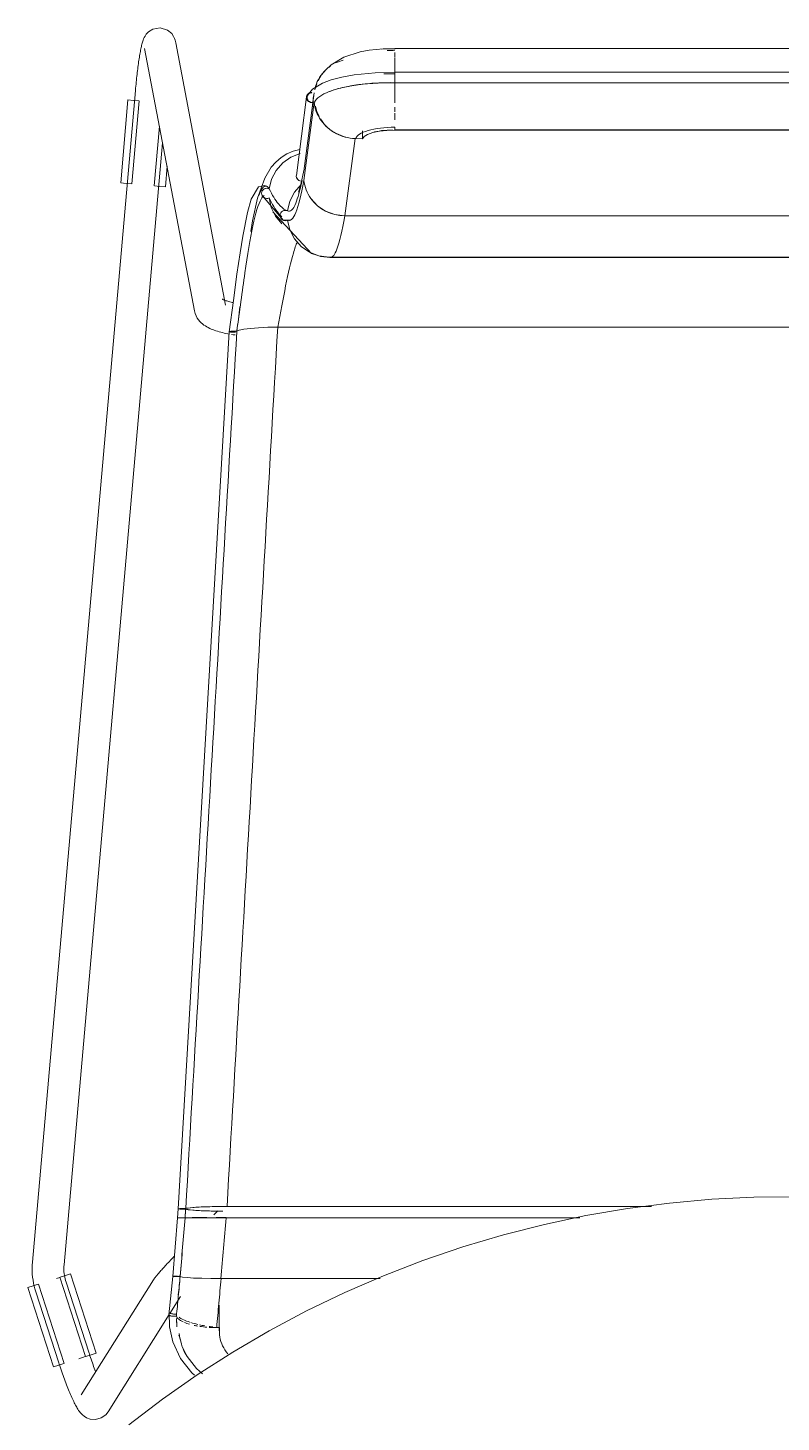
# Model space of a CAD drawing. Header units: millimetres. Extents: x 155927 to 295199, y -4084 to 97293.
# Drawn here: x 230015 to 230300, y 12621 to 13148 of the extents above; entities that cross this region are included whole.
import ezdxf

# ---------------------------------------------------------------- set-up
doc = ezdxf.new("R2010")
doc.units = ezdxf.units.MM
doc.header["$MEASUREMENT"] = 0
doc.layers.add('I-FURN', color=8, linetype='CONTINUOUS', lineweight=9)

msp = doc.modelspace()

# ---------------------------------------------------------------- linework, layer by layer
at = {"layer": 'I-FURN'}
for p, q in [((230062.26, 13147.84), (230060.6, 13146.8)), ((230065.02, 13148.32), (230062.26, 13147.84)), ((230067.77, 13147.49), (230065.02, 13148.32)), ((230067.77, 13147.49), (230069.35, 13146.17)), ((230058.09, 13142.13), (230057.99, 13141.71)), ((230058.2, 13142.53), (230058.09, 13142.13)), ((230058.32, 13142.93), (230058.2, 13142.53)), ((230058.44, 13143.32), (230058.32, 13142.93)), ((230058.58, 13143.73), (230058.44, 13143.32)), ((230058.75, 13144.15), (230058.58, 13143.73)), ((230058.97, 13144.63), (230058.75, 13144.15)), ((230059.27, 13145.19), (230058.97, 13144.63)), ((230059.75, 13145.89), (230059.27, 13145.19)), ((230060.6, 13146.8), (230059.75, 13145.89)), ((230069.35, 13146.17), (230070.09, 13145.09)), ((230070.09, 13145.09), (230070.47, 13144.29)), ((230070.47, 13144.29), (230070.68, 13143.66)), ((230070.68, 13143.66), (230070.82, 13143.15)), ((230070.82, 13143.15), (230070.91, 13142.73)), ((230089.72, 13043.44), (230070.91, 13142.73)), ((230057.04, 13136.66), (230056.95, 13136.06)), ((230057.13, 13137.24), (230057.04, 13136.66)), ((230057.22, 13137.81), (230057.13, 13137.24)), ((230057.32, 13138.36), (230057.22, 13137.81)), ((230057.41, 13138.9), (230057.32, 13138.36)), ((230057.5, 13139.41), (230057.41, 13138.9)), ((230057.6, 13139.91), (230057.5, 13139.41)), ((230057.69, 13140.39), (230057.6, 13139.91)), ((230057.79, 13140.84), (230057.69, 13140.39)), ((230057.89, 13141.29), (230057.79, 13140.84)), ((230057.99, 13141.71), (230057.89, 13141.29)), ((230059.12, 13140.5), (230077.93, 13041.21)), ((230129.72, 13134.4), (230134.44, 13137.27)), ((230134.44, 13137.27), (230140.59, 13139.29)), ((230140.59, 13139.29), (230144.09, 13139.95)), ((230144.09, 13139.95), (230149.29, 13140.46)), ((230149.29, 13140.46), (230153.81, 13140.55)), ((230153.81, 13140.55), (230153.81, 13140.38)), ((230448.66, 13140.55), (230153.81, 13140.55)), ((230153.81, 13140.25), (230153.81, 13140.53)), ((230153.81, 13137.3), (230153.81, 13139.05)), ((230153.81, 13134.45), (230153.81, 13137.03)), ((230056.33, 13131.43), (230056.25, 13130.72)), ((230056.42, 13132.13), (230056.33, 13131.43)), ((230056.5, 13132.81), (230056.42, 13132.13)), ((230056.59, 13133.49), (230056.5, 13132.81)), ((230056.68, 13134.15), (230056.59, 13133.49)), ((230056.77, 13134.8), (230056.68, 13134.15)), ((230056.86, 13135.44), (230056.77, 13134.8)), ((230056.95, 13136.06), (230056.86, 13135.44)), ((230126.07, 13130.5), (230127.74, 13132.57)), ((230127.74, 13132.57), (230129.72, 13134.4)), ((230138.37, 13130.56), (230146.25, 13131.36)), ((230146.25, 13131.36), (230153.81, 13131.51)), ((230153.81, 13134.29), (230153.81, 13131.27)), ((230153.81, 13131.26), (230153.81, 13134.28)), ((230448.66, 13131.51), (230153.81, 13131.51)), ((230153.81, 13127.55), (230153.81, 13131.51)), ((230153.81, 13131.51), (230153.81, 13131.44)), ((230153.81, 13131.44), (230153.81, 13131.24)), ((230055.79, 13126.31), (230055.72, 13125.56)), ((230055.86, 13127.06), (230055.79, 13126.31)), ((230055.93, 13127.8), (230055.86, 13127.06)), ((230056.01, 13128.54), (230055.93, 13127.8)), ((230056.09, 13129.27), (230056.01, 13128.54)), ((230056.17, 13130), (230056.09, 13129.27)), ((230056.25, 13130.72), (230056.17, 13130)), ((230122.61, 13125.12), (230126.44, 13127.42)), ((230124.74, 13128.23), (230126.07, 13130.5)), ((230126.44, 13127.42), (230129.61, 13128.61)), ((230129.61, 13128.61), (230133.65, 13129.69)), ((230135.98, 13126.15), (230132.48, 13125.35)), ((230133.65, 13129.69), (230138.37, 13130.56)), ((230141.41, 13126.98), (230135.98, 13126.15)), ((230147.4, 13127.46), (230141.41, 13126.98)), ((230153.81, 13127.55), (230147.4, 13127.46)), ((230153.81, 13131.24), (230153.81, 13130.94)), ((230153.81, 13130.94), (230153.81, 13130.55)), ((230153.81, 13130.55), (230153.81, 13130.09)), ((230153.81, 13130.09), (230153.81, 13129.6)), ((230153.81, 13129.6), (230153.81, 13129.1)), ((230153.81, 13129.1), (230153.81, 13128.63)), ((230153.81, 13128.63), (230153.81, 13128.21)), ((230153.81, 13128.21), (230153.81, 13127.88)), ((230153.81, 13127.88), (230153.81, 13127.66)), ((230153.81, 13127.66), (230153.81, 13127.55)), ((230153.81, 13127.58), (230153.81, 13123.76)), ((230153.81, 13123.76), (230153.81, 13127.58)), ((230153.81, 13127.55), (230448.66, 13127.55)), ((230055.64, 13124.65), (230016.69, 12681.33)), ((230050.06, 13089.63), (230052.82, 13121.04)), ((230052.82, 13121.04), (230054.87, 13120.86)), ((230054.87, 13120.86), (230056.93, 13120.68)), ((230055.65, 13124.81), (230055.64, 13124.65)), ((230055.72, 13125.56), (230055.65, 13124.81)), ((230116.51, 13092.46), (230120.36, 13122.24)), ((230119.36, 13094.1), (230123.2, 13123.8)), ((230120.72, 13122.74), (230122.61, 13125.12)), ((230122.43, 13117.83), (230123.05, 13122.61)), ((230129.65, 13124.47), (230129.14, 13124.28)), ((230132.48, 13125.35), (230129.65, 13124.47)), ((230153.81, 13120.01), (230153.81, 13123.57)), ((230054.29, 13089.26), (230057.05, 13120.67)), ((230119.34, 13090.55), (230123.18, 13120.26)), ((230153.81, 13116.54), (230153.81, 13118.38)), ((230153.81, 13113.56), (230153.81, 13116.02)), ((230064.73, 13111.12), (230062.74, 13088.52)), ((230134.88, 13077.18), (230138.74, 13106.46)), ((230138.74, 13106.46), (230141.46, 13106.39)), ((230141.46, 13109.39), (230141.46, 13106.39)), ((230141.46, 13106.39), (230142.1, 13107.25)), ((230142.1, 13107.25), (230143.45, 13108.04)), ((230143.45, 13108.04), (230145.43, 13108.71)), ((230145.43, 13108.71), (230147.92, 13109.22)), ((230147.92, 13109.22), (230150.78, 13109.54)), ((230150.78, 13109.54), (230153.81, 13109.65)), ((230448.66, 13109.7), (230153.81, 13109.7)), ((230153.81, 13109.65), (230448.66, 13109.65)), ((230028.64, 12680.28), (230065.94, 13104.78)), ((230112.94, 13100.63), (230110.75, 13099.25)), ((230115.31, 13101.65), (230112.94, 13100.63)), ((230117.96, 13100.8), (230114.44, 13099.4)), ((230117.82, 13102.31), (230115.31, 13101.65)), ((230066.97, 13088.15), (230067.67, 13096.04)), ((230107.03, 13095.6), (230104.53, 13091.49)), ((230108.77, 13097.57), (230107.03, 13095.6)), ((230108.88, 13094.4), (230107.14, 13091.08)), ((230110.75, 13099.25), (230108.77, 13097.57)), ((230111.36, 13097.22), (230108.88, 13094.4)), ((230114.44, 13099.4), (230111.36, 13097.22)), ((230118.1, 13088.59), (230119.48, 13094.88)), ((230052.11, 13089.45), (230050.06, 13089.63)), ((230054.17, 13089.27), (230052.11, 13089.45)), ((230104.53, 13091.49), (230101.86, 13083.86)), ((230107.14, 13091.08), (230106.24, 13087.45)), ((230116.56, 13092.7), (230116.49, 13092.23)), ((230116.49, 13092.23), (230116.56, 13091.76)), ((230116.74, 13093.14), (230116.56, 13092.7)), ((230116.56, 13091.76), (230116.75, 13091.32)), ((230116.75, 13091.32), (230117.04, 13090.93)), ((230117.04, 13090.93), (230117.42, 13090.63)), ((230117.42, 13090.63), (230117.88, 13090.44)), ((230117.88, 13090.44), (230118.37, 13090.36)), ((230118.37, 13090.36), (230118.86, 13090.4)), ((230064.93, 13088.33), (230062.87, 13088.51)), ((230066.97, 13088.15), (230064.93, 13088.33)), ((230099.46, 13083.5), (230102.23, 13088.13)), ((230101.86, 13083.86), (230099.97, 13075.34)), ((230102.23, 13088.13), (230104.42, 13088.66)), ((230103.36, 13085.74), (230103.44, 13086.23)), ((230103.43, 13086.23), (230103.36, 13085.74)), ((230103.42, 13085.26), (230103.36, 13085.74)), ((230103.36, 13085.74), (230103.42, 13085.26)), ((230103.61, 13084.8), (230103.42, 13085.26)), ((230103.42, 13085.26), (230103.6, 13084.8)), ((230103.63, 13086.68), (230103.43, 13086.23)), ((230103.44, 13086.23), (230103.63, 13086.68)), ((230103.56, 13084.89), (230111.68, 13075.47)), ((230103.71, 13084.62), (230103.59, 13084.83)), ((230103.6, 13084.8), (230103.89, 13084.39)), ((230103.89, 13084.4), (230103.61, 13084.8)), ((230103.63, 13086.68), (230103.93, 13087.08)), ((230103.93, 13087.08), (230103.63, 13086.68)), ((230104.27, 13084.08), (230103.89, 13084.4)), ((230103.89, 13084.39), (230104.27, 13084.08)), ((230104.32, 13087.39), (230103.93, 13087.08)), ((230103.93, 13087.08), (230104.32, 13087.38)), ((230104.72, 13083.87), (230104.27, 13084.08)), ((230104.27, 13084.08), (230104.72, 13083.87)), ((230104.32, 13087.38), (230104.78, 13087.58)), ((230104.77, 13087.58), (230104.32, 13087.39)), ((230104.42, 13088.66), (230105.33, 13088.37)), ((230105.21, 13083.78), (230104.72, 13083.87)), ((230104.72, 13083.87), (230105.21, 13083.78)), ((230105.27, 13087.66), (230104.77, 13087.58)), ((230104.78, 13087.58), (230105.27, 13087.65)), ((230105.71, 13083.81), (230105.21, 13083.78)), ((230105.77, 13087.61), (230105.27, 13087.66)), ((230105.27, 13087.65), (230105.77, 13087.61)), ((230106.19, 13083.96), (230105.71, 13083.81)), ((230105.71, 13083.81), (230106.19, 13083.96)), ((230105.77, 13087.61), (230106.24, 13087.45)), ((230106.24, 13087.45), (230105.77, 13087.61)), ((230106.98, 13080.35), (230106.19, 13083.96)), ((230106.19, 13083.96), (230106.97, 13080.35)), ((230115.84, 13086.19), (230114.09, 13082.79)), ((230118.35, 13089.06), (230115.84, 13086.19)), ((230117.35, 13086.16), (230118.1, 13088.59)), ((230098.05, 13078.5), (230099.46, 13083.5)), ((230105.21, 13083.78), (230105.71, 13083.81)), ((230106.97, 13080.35), (230108.61, 13077.02)), ((230108.62, 13077.02), (230106.98, 13080.35)), ((230107.67, 13078.7), (230122.27, 13063)), ((230110.61, 13078.28), (230110.91, 13078.68)), ((230110.9, 13078.68), (230110.61, 13078.28)), ((230111.28, 13078.99), (230110.9, 13078.68)), ((230110.91, 13078.68), (230111.29, 13078.99)), ((230111.74, 13079.2), (230111.28, 13078.99)), ((230111.29, 13078.99), (230111.74, 13079.19)), ((230111.74, 13079.19), (230112.23, 13079.28)), ((230112.23, 13079.28), (230111.74, 13079.2)), ((230112.23, 13079.28), (230112.73, 13079.24)), ((230112.72, 13079.24), (230112.23, 13079.28)), ((230112.52, 13079.36), (230112.95, 13079.18)), ((230113.19, 13079.08), (230112.72, 13079.24)), ((230112.73, 13079.24), (230113.2, 13079.08)), ((230114.09, 13082.79), (230113.19, 13079.08)), ((230121.97, 13083.79), (230124.45, 13081.05)), ((230124.45, 13081.05), (230127.57, 13078.97)), ((230127.57, 13078.97), (230131.11, 13077.66)), ((230096.25, 13069.48), (230098.05, 13078.5)), ((230099.97, 13075.34), (230099.23, 13071.27)), ((230108.61, 13077.02), (230111.01, 13074.19)), ((230111.01, 13074.19), (230108.62, 13077.02)), ((230110.42, 13077.82), (230110.35, 13077.32)), ((230110.35, 13077.32), (230110.42, 13076.83)), ((230110.36, 13077.32), (230110.42, 13077.81)), ((230110.42, 13076.83), (230110.36, 13077.32)), ((230110.42, 13077.81), (230110.61, 13078.28)), ((230110.61, 13078.28), (230110.42, 13077.82)), ((230110.61, 13076.37), (230110.42, 13076.83)), ((230110.42, 13076.83), (230110.61, 13076.37)), ((230110.91, 13075.97), (230110.61, 13076.37)), ((230110.61, 13076.37), (230110.9, 13075.97)), ((230110.9, 13075.97), (230111.28, 13075.66)), ((230111.29, 13075.66), (230110.91, 13075.97)), ((230111.28, 13075.66), (230111.74, 13075.45)), ((230111.74, 13075.46), (230111.29, 13075.66)), ((230111.38, 13075.6), (230114.26, 13075.55)), ((230112.23, 13075.37), (230111.74, 13075.46)), ((230111.74, 13075.45), (230112.23, 13075.37)), ((230112.73, 13075.41), (230112.23, 13075.37)), ((230112.23, 13075.37), (230112.72, 13075.41)), ((230112.72, 13075.41), (230113.19, 13075.57)), ((230113.2, 13075.57), (230112.73, 13075.41)), ((230113.19, 13075.57), (230114.09, 13071.86)), ((230131.11, 13077.66), (230134.88, 13077.18)), ((230467.59, 13077.18), (230134.88, 13077.18)), ((230134.88, 13077.18), (230467.59, 13077.18)), ((230095.22, 13063.16), (230096.25, 13069.48)), ((230115.85, 13068.47), (230114.09, 13071.86)), ((230114.09, 13071.86), (230115.84, 13068.46)), ((230115.84, 13068.46), (230118.35, 13065.59)), ((230118.35, 13065.6), (230115.85, 13068.47)), ((230094.03, 13055.15), (230095.22, 13063.16)), ((230121.49, 13063.42), (230118.35, 13065.6)), ((230118.35, 13065.59), (230121.48, 13063.42)), ((230121.17, 13063.6), (230125.64, 13061.87)), ((230121.48, 13063.42), (230125.06, 13062.05)), ((230125.06, 13062.06), (230121.49, 13063.42)), ((230122.27, 13063), (230124.2, 13062.29)), ((230128.85, 13061.58), (230125.06, 13062.06)), ((230125.06, 13062.05), (230128.85, 13061.58)), ((230125.64, 13061.87), (230129.39, 13061.43)), ((230473.63, 13061.58), (230128.85, 13061.58)), ((230128.85, 13061.58), (230473.63, 13061.58)), ((230129.38, 13061.43), (230434.18, 13061.43)), ((230092.68, 13045.22), (230094.03, 13055.15)), ((230088.5, 13045.67), (230088.53, 13045.66)), ((230088.53, 13045.66), (230088.6, 13045.61)), ((230088.6, 13045.61), (230088.69, 13045.57)), ((230088.69, 13045.57), (230088.84, 13045.49)), ((230088.84, 13045.49), (230089.03, 13045.4)), ((230089.03, 13045.4), (230089.26, 13045.31)), ((230089.26, 13045.31), (230089.53, 13045.21)), ((230089.53, 13045.21), (230089.84, 13045.1)), ((230089.84, 13045.1), (230090.17, 13044.99)), ((230090.17, 13044.99), (230090.54, 13044.89)), ((230090.54, 13044.89), (230090.93, 13044.78)), ((230090.93, 13044.78), (230091.35, 13044.67)), ((230091.12, 13033.36), (230092.68, 13045.22)), ((230091.35, 13044.67), (230091.8, 13044.57)), ((230091.8, 13044.57), (230092.27, 13044.47)), ((230092.27, 13044.47), (230092.76, 13044.37)), ((230077.93, 13041.21), (230078.19, 13040.22)), ((230078.19, 13040.22), (230078.55, 13039.33)), ((230078.55, 13039.33), (230078.99, 13038.54)), ((230078.99, 13038.54), (230079.47, 13037.85)), ((230079.47, 13037.85), (230079.98, 13037.25)), ((230079.98, 13037.25), (230080.5, 13036.73)), ((230080.5, 13036.73), (230081.03, 13036.28)), ((230091.12, 13033.36), (230071.83, 12701.45)), ((230081.03, 13036.28), (230081.57, 13035.88)), ((230081.57, 13035.88), (230082.1, 13035.52)), ((230082.1, 13035.52), (230082.64, 13035.19)), ((230082.64, 13035.19), (230083.18, 13034.9)), ((230083.18, 13034.9), (230083.73, 13034.63)), ((230083.73, 13034.63), (230084.29, 13034.38)), ((230084.29, 13034.38), (230084.86, 13034.15)), ((230084.86, 13034.15), (230085.44, 13033.93)), ((230085.44, 13033.93), (230086.03, 13033.72)), ((230086.03, 13033.72), (230086.64, 13033.53)), ((230086.64, 13033.53), (230087.26, 13033.34)), ((230087.26, 13033.34), (230087.89, 13033.17)), ((230087.89, 13033.17), (230088.53, 13033.01)), ((230088.53, 13033.01), (230089.18, 13032.86)), ((230089.18, 13032.86), (230089.85, 13032.71)), ((230089.85, 13032.71), (230090.53, 13032.58)), ((230090.53, 13032.58), (230091.23, 13032.45)), ((230091.2, 13033.41), (230091.12, 13033.36)), ((230091.12, 13033.36), (230091.19, 13033.41)), ((230091.12, 13033.36), (230091.19, 13033.31)), ((230091.18, 13033.31), (230091.12, 13033.36)), ((230091.37, 13033.26), (230091.18, 13033.31)), ((230091.19, 13033.41), (230091.39, 13033.46)), ((230091.19, 13033.31), (230091.37, 13033.26)), ((230091.39, 13033.46), (230091.2, 13033.41)), ((230091.37, 13033.26), (230091.66, 13033.21)), ((230091.66, 13033.21), (230091.37, 13033.26)), ((230091.69, 13033.51), (230091.39, 13033.46)), ((230091.39, 13033.46), (230091.68, 13033.51)), ((230091.66, 13033.21), (230092.04, 13033.18)), ((230092.04, 13033.18), (230091.66, 13033.21)), ((230091.68, 13033.51), (230092.07, 13033.54)), ((230092.07, 13033.54), (230091.69, 13033.51)), ((230091.93, 13032.34), (230092.65, 13032.23)), ((230092.04, 13033.18), (230092.49, 13033.16)), ((230092.49, 13033.16), (230092.04, 13033.18)), ((230092.53, 13033.56), (230092.07, 13033.54)), ((230092.07, 13033.54), (230092.52, 13033.56)), ((230092.49, 13033.16), (230092.98, 13033.15)), ((230092.98, 13033.15), (230092.49, 13033.16)), ((230092.52, 13033.56), (230093.02, 13033.57)), ((230093.02, 13033.57), (230092.53, 13033.56)), ((230092.65, 13032.23), (230093.37, 13032.13)), ((230092.98, 13033.15), (230093.48, 13033.15)), ((230093.48, 13033.15), (230092.98, 13033.15)), ((230093.52, 13033.57), (230093.02, 13033.57)), ((230093.02, 13033.57), (230093.52, 13033.57)), ((230093.99, 13033.55), (230093.52, 13033.57)), ((230093.52, 13033.57), (230093.99, 13033.55)), ((230093.99, 13033.55), (230094.89, 13033.95)), ((230094.89, 13033.95), (230093.99, 13033.55)), ((230096.64, 13034.32), (230094.89, 13033.95)), ((230094.89, 13033.95), (230096.63, 13034.31)), ((230096.64, 13034.32), (230099.1, 13034.63)), ((230099.13, 13034.63), (230096.64, 13034.32)), ((230102.24, 13034.87), (230099.13, 13034.63)), ((230099.13, 13034.63), (230102.19, 13034.86)), ((230102.23, 13034.87), (230105.71, 13035.02)), ((230105.77, 13035.02), (230102.24, 13034.87)), ((230105.77, 13035.02), (230109.46, 13035.08)), ((230109.54, 13035.08), (230105.77, 13035.02)), ((230492.94, 13035.08), (230109.54, 13035.08)), ((230109.54, 13035.08), (230492.94, 13035.08)), ((230273.58, 12705.08), (230257.64, 12703.66)), ((230289.56, 12705.87), (230273.58, 12705.08)), ((230305.56, 12706.02), (230289.56, 12705.87)), ((230071.56, 12698.09), (230071.83, 12701.45)), ((230071.9, 12701.48), (230071.83, 12701.45)), ((230071.83, 12701.45), (230071.9, 12701.42)), ((230072.09, 12701.51), (230071.9, 12701.48)), ((230071.9, 12701.42), (230072.09, 12701.4)), ((230072.38, 12701.53), (230072.09, 12701.51)), ((230072.09, 12701.4), (230072.39, 12701.37)), ((230072.76, 12701.55), (230072.38, 12701.53)), ((230072.39, 12701.37), (230072.77, 12701.36)), ((230073.21, 12701.56), (230072.76, 12701.55)), ((230072.77, 12701.36), (230073.22, 12701.35)), ((230073.7, 12701.56), (230073.21, 12701.56)), ((230073.22, 12701.35), (230073.71, 12701.34)), ((230074.2, 12701.56), (230073.7, 12701.56)), ((230073.71, 12701.34), (230074.21, 12701.34)), ((230074.67, 12701.55), (230074.2, 12701.56)), ((230074.21, 12701.34), (230074.68, 12701.35)), ((230075.56, 12701.76), (230074.67, 12701.55)), ((230074.68, 12701.35), (230075.58, 12701.14)), ((230077.31, 12701.95), (230075.56, 12701.76)), ((230075.58, 12701.14), (230077.33, 12700.95)), ((230079.81, 12702.12), (230077.31, 12701.95)), ((230077.33, 12700.95), (230079.83, 12700.79)), ((230082.94, 12702.24), (230079.81, 12702.12)), ((230079.83, 12700.79), (230082.94, 12700.66)), ((230086.5, 12702.32), (230082.94, 12702.24)), ((230082.94, 12700.66), (230086.49, 12700.59)), ((230086.8, 12700.7), (230085.33, 12699.18)), ((230086.49, 12700.59), (230088.75, 12700.56)), ((230090.29, 12702.35), (230086.5, 12702.32)), ((230250.86, 12702.35), (230090.29, 12702.35)), ((230090.29, 12702.35), (230250.86, 12702.35)), ((230226.01, 12698.9), (230210.36, 12695.58)), ((230241.78, 12701.6), (230226.01, 12698.9)), ((230257.64, 12703.66), (230241.78, 12701.6)), ((230071.56, 12698.09), (230069.73, 12675.89)), ((230071.63, 12698.09), (230071.56, 12698.09)), ((230071.56, 12698.09), (230071.63, 12698.09)), ((230071.63, 12698.09), (230071.56, 12698.09)), ((230071.56, 12698.09), (230071.62, 12698.09)), ((230071.81, 12698.09), (230072.1, 12698.09)), ((230072.11, 12698.09), (230071.82, 12698.09)), ((230072.1, 12698.09), (230072.49, 12698.09)), ((230072.11, 12698.1), (230072.5, 12698.1)), ((230072.49, 12698.1), (230072.11, 12698.1)), ((230072.49, 12698.09), (230072.11, 12698.09)), ((230072.94, 12698.1), (230072.49, 12698.1)), ((230072.94, 12698.09), (230072.49, 12698.09)), ((230072.49, 12698.09), (230072.94, 12698.09)), ((230072.5, 12698.1), (230072.95, 12698.1)), ((230073.44, 12698.1), (230072.94, 12698.1)), ((230073.43, 12698.08), (230072.94, 12698.09)), ((230072.94, 12698.09), (230073.43, 12698.08)), ((230072.95, 12698.1), (230073.44, 12698.1)), ((230073.93, 12698.08), (230073.43, 12698.08)), ((230073.43, 12698.08), (230073.93, 12698.08)), ((230073.44, 12698.1), (230073.94, 12698.1)), ((230073.93, 12698.1), (230073.44, 12698.1)), ((230074.4, 12698.1), (230073.93, 12698.1)), ((230074.4, 12698.09), (230073.93, 12698.08)), ((230073.93, 12698.08), (230074.4, 12698.09)), ((230073.94, 12698.1), (230074.4, 12698.1)), ((230075.29, 12698.07), (230074.4, 12698.09)), ((230074.4, 12698.09), (230075.28, 12698.07)), ((230075.28, 12698.07), (230077.03, 12698.06)), ((230077.03, 12698.06), (230075.29, 12698.07)), ((230075.3, 12698.11), (230077.05, 12698.13)), ((230077.05, 12698.13), (230075.3, 12698.11)), ((230077.03, 12698.06), (230079.53, 12698.05)), ((230079.53, 12698.05), (230077.04, 12698.06)), ((230077.05, 12698.13), (230079.55, 12698.14)), ((230079.55, 12698.14), (230077.05, 12698.13)), ((230079.53, 12698.05), (230082.67, 12698.04)), ((230082.67, 12698.04), (230079.54, 12698.05)), ((230079.55, 12698.14), (230082.68, 12698.15)), ((230082.67, 12698.15), (230079.55, 12698.14)), ((230086.23, 12698.03), (230082.67, 12698.04)), ((230082.67, 12698.04), (230086.23, 12698.03)), ((230086.23, 12698.15), (230090.01, 12698.16)), ((230090.01, 12698.16), (230086.23, 12698.15)), ((230086.23, 12698.03), (230090.02, 12698.03)), ((230090.02, 12698.03), (230086.24, 12698.03)), ((230223.76, 12698.03), (230090.02, 12698.03)), ((230090.02, 12698.03), (230223.76, 12698.03)), ((230210.36, 12695.58), (230194.85, 12691.63)), ((230194.85, 12691.63), (230179.52, 12687.07)), ((230069.33, 12682.47), (230069.76, 12682.93)), ((230069.76, 12682.93), (230070.2, 12683.4)), ((230179.52, 12687.07), (230164.38, 12681.9)), ((230016.61, 12680.19), (230016.58, 12679.05)), ((230016.58, 12679.05), (230016.59, 12677.9)), ((230016.59, 12677.9), (230016.65, 12676.76)), ((230016.69, 12681.33), (230016.61, 12680.19)), ((230028.58, 12678.93), (230028.59, 12679.59)), ((230028.59, 12678.26), (230028.58, 12678.93)), ((230028.59, 12679.59), (230028.64, 12680.25)), ((230028.62, 12677.6), (230028.59, 12678.26)), ((230028.69, 12676.94), (230028.62, 12677.6)), ((230028.64, 12680.25), (230028.64, 12680.28)), ((230064.74, 12677.44), (230065.02, 12677.75)), ((230065.02, 12677.75), (230065.3, 12678.08)), ((230065.3, 12678.08), (230065.6, 12678.41)), ((230065.6, 12678.41), (230065.92, 12678.76)), ((230065.92, 12678.76), (230066.25, 12679.13)), ((230066.25, 12679.13), (230066.59, 12679.51)), ((230066.59, 12679.51), (230066.95, 12679.9)), ((230066.95, 12679.9), (230067.32, 12680.3)), ((230067.32, 12680.3), (230067.7, 12680.71)), ((230067.7, 12680.71), (230068.09, 12681.14)), ((230068.09, 12681.14), (230068.49, 12681.57)), ((230068.49, 12681.57), (230068.91, 12682.02)), ((230068.91, 12682.02), (230069.33, 12682.47)), ((230164.38, 12681.9), (230149.46, 12676.13)), ((230016.65, 12676.76), (230016.76, 12675.63)), ((230016.76, 12675.63), (230016.91, 12674.49)), ((230016.91, 12674.49), (230017.1, 12673.37)), ((230016.93, 12672.27), (230018.9, 12672.91)), ((230017.1, 12673.37), (230017.34, 12672.25)), ((230028.71, 12642.94), (230019.02, 12672.95)), ((230025.83, 12675.15), (230026.99, 12675.52)), ((230027.09, 12675.56), (230036.78, 12645.55)), ((230027.21, 12675.59), (230029.18, 12676.23)), ((230028.77, 12676.29), (230028.69, 12676.94)), ((230028.89, 12675.63), (230028.77, 12676.29)), ((230029.03, 12674.99), (230028.89, 12675.63)), ((230029.2, 12674.35), (230029.03, 12674.99)), ((230029.18, 12676.23), (230031.13, 12676.86)), ((230029.39, 12673.71), (230029.2, 12674.35)), ((230038.1, 12646.9), (230029.39, 12673.71)), ((230040.82, 12646.85), (230031.13, 12676.86)), ((230062.48, 12674.62), (230035.18, 12631.04)), ((230062.48, 12674.62), (230062.7, 12674.95)), ((230062.7, 12674.95), (230062.88, 12675.21)), ((230062.88, 12675.21), (230063.05, 12675.44)), ((230063.05, 12675.44), (230063.23, 12675.66)), ((230063.23, 12675.66), (230063.41, 12675.88)), ((230063.41, 12675.88), (230063.6, 12676.11)), ((230063.6, 12676.11), (230063.8, 12676.35)), ((230063.8, 12676.35), (230064.01, 12676.6)), ((230064.01, 12676.6), (230064.24, 12676.87)), ((230064.24, 12676.87), (230064.49, 12677.15)), ((230064.49, 12677.15), (230064.74, 12677.44)), ((230069.73, 12675.89), (230068.31, 12661.4)), ((230069.79, 12675.92), (230069.73, 12675.89)), ((230069.73, 12675.89), (230069.8, 12675.92)), ((230069.8, 12675.87), (230069.73, 12675.89)), ((230069.73, 12675.89), (230069.8, 12675.87)), ((230069.98, 12675.94), (230069.79, 12675.92)), ((230069.8, 12675.92), (230069.99, 12675.94)), ((230069.8, 12675.87), (230069.99, 12675.84)), ((230070.27, 12675.96), (230069.98, 12675.94)), ((230069.99, 12675.94), (230070.28, 12675.96)), ((230069.99, 12675.84), (230070.28, 12675.82)), ((230070.29, 12675.82), (230069.99, 12675.84)), ((230070.66, 12675.98), (230070.27, 12675.96)), ((230070.28, 12675.96), (230070.66, 12675.98)), ((230070.28, 12675.82), (230070.67, 12675.8)), ((230070.67, 12675.8), (230070.29, 12675.82)), ((230071.11, 12675.99), (230070.66, 12675.98)), ((230070.66, 12675.98), (230071.11, 12675.99)), ((230070.67, 12675.8), (230071.12, 12675.79)), ((230071.13, 12675.79), (230070.67, 12675.8)), ((230071.6, 12675.99), (230071.11, 12675.99)), ((230071.11, 12675.99), (230071.6, 12675.99)), ((230071.12, 12675.79), (230071.61, 12675.79)), ((230071.62, 12675.79), (230071.13, 12675.79)), ((230071.61, 12675.79), (230072.11, 12675.79)), ((230072.11, 12675.79), (230071.62, 12675.79)), ((230072.57, 12675.98), (230072.1, 12675.99)), ((230072.1, 12675.99), (230072.57, 12675.98)), ((230072.11, 12675.79), (230072.58, 12675.8)), ((230072.58, 12675.8), (230072.11, 12675.79)), ((230073.47, 12675.61), (230072.58, 12675.8)), ((230072.58, 12675.8), (230073.47, 12675.61)), ((230075.19, 12675.43), (230073.47, 12675.61)), ((230073.47, 12675.61), (230075.21, 12675.43)), ((230075.21, 12675.43), (230077.69, 12675.28)), ((230077.65, 12675.28), (230075.21, 12675.43)), ((230080.72, 12675.16), (230077.65, 12675.28)), ((230077.69, 12675.28), (230080.79, 12675.16)), ((230084.22, 12675.09), (230080.78, 12675.16)), ((230080.79, 12675.16), (230084.22, 12675.09)), ((230084.32, 12675.09), (230088.08, 12675.06)), ((230087.96, 12675.06), (230084.32, 12675.09)), ((230088.08, 12675.06), (230148.2, 12675.06)), ((230148.2, 12675.06), (230088.08, 12675.06)), ((230149.46, 12676.13), (230134.78, 12669.76)), ((230014.97, 12671.64), (230016.93, 12672.27)), ((230024.66, 12641.64), (230014.97, 12671.64)), ((230017.34, 12672.25), (230017.63, 12671.15)), ((230017.63, 12671.15), (230017.96, 12670.05)), ((230017.96, 12670.05), (230017.98, 12670.01)), ((230017.98, 12670.01), (230026.69, 12643.19)), ((230068.61, 12661.81), (230072.65, 12668.25)), ((230134.78, 12669.76), (230120.37, 12662.81)), ((230068.52, 12656.83), (230068.43, 12662.29)), ((230087.37, 12665.02), (230087.37, 12655.27)), ((230120.37, 12662.81), (230106.25, 12655.29)), ((230045.35, 12624.67), (230068.38, 12661.43)), ((230069.73, 12651.18), (230068.52, 12656.83)), ((230087.43, 12656.51), (230086.38, 12656.51)), ((230106.25, 12655.29), (230092.44, 12647.22)), ((230038.87, 12646.22), (230036.89, 12645.59)), ((230038.21, 12646.57), (230038.1, 12646.9)), ((230038.43, 12645.88), (230038.21, 12646.57)), ((230040.82, 12646.85), (230038.87, 12646.22)), ((230072.63, 12644.87), (230069.73, 12651.18)), ((230075.21, 12645.58), (230073.3, 12649.27)), ((230092.44, 12647.22), (230078.96, 12638.59)), ((230026.62, 12642.27), (230024.66, 12641.64)), ((230028.59, 12642.9), (230026.62, 12642.27)), ((230026.84, 12642.74), (230026.69, 12643.19)), ((230027.08, 12642), (230026.84, 12642.74)), ((230027.33, 12641.26), (230027.08, 12642)), ((230027.58, 12640.53), (230027.33, 12641.26)), ((230034.2, 12644.72), (230036.68, 12645.52)), ((230038.66, 12645.19), (230038.43, 12645.88)), ((230038.9, 12644.51), (230038.66, 12645.19)), ((230039.13, 12643.83), (230038.9, 12644.51)), ((230039.37, 12643.15), (230039.13, 12643.83)), ((230039.6, 12642.49), (230039.37, 12643.15)), ((230039.84, 12641.83), (230039.6, 12642.49)), ((230040.07, 12641.18), (230039.84, 12641.83)), ((230040.31, 12640.55), (230040.07, 12641.18)), ((230076.97, 12639.34), (230072.63, 12644.87)), ((230078.71, 12641.01), (230075.21, 12645.58)), ((230081.05, 12639.04), (230078.71, 12641.01)), ((230027.83, 12639.8), (230027.58, 12640.53)), ((230028.08, 12639.08), (230027.83, 12639.8)), ((230028.33, 12638.36), (230028.08, 12639.08)), ((230028.59, 12637.65), (230028.33, 12638.36)), ((230028.84, 12636.96), (230028.59, 12637.65)), ((230029.1, 12636.27), (230028.84, 12636.96)), ((230029.35, 12635.59), (230029.1, 12636.27)), ((230029.6, 12634.92), (230029.35, 12635.59)), ((230040.54, 12639.93), (230040.31, 12640.55)), ((230078.96, 12638.59), (230065.84, 12629.44)), ((230077.96, 12638.55), (230076.97, 12639.34)), ((230029.86, 12634.27), (230029.6, 12634.92)), ((230030.11, 12633.63), (230029.86, 12634.27)), ((230030.36, 12633.01), (230030.11, 12633.63)), ((230030.61, 12632.39), (230030.36, 12633.01)), ((230030.86, 12631.8), (230030.61, 12632.39)), ((230031.1, 12631.22), (230030.86, 12631.8)), ((230031.34, 12630.66), (230031.1, 12631.22)), ((230031.58, 12630.11), (230031.34, 12630.66)), ((230031.82, 12629.59), (230031.58, 12630.11)), ((230032.06, 12629.08), (230031.82, 12629.59)), ((230032.29, 12628.59), (230032.06, 12629.08)), ((230032.52, 12628.11), (230032.29, 12628.59)), ((230032.75, 12627.66), (230032.52, 12628.11)), ((230032.98, 12627.22), (230032.75, 12627.66)), ((230033.21, 12626.79), (230032.98, 12627.22)), ((230033.44, 12626.38), (230033.21, 12626.79)), ((230033.67, 12625.98), (230033.44, 12626.38)), ((230033.92, 12625.59), (230033.67, 12625.98)), ((230034.17, 12625.2), (230033.92, 12625.59)), ((230034.45, 12624.81), (230034.17, 12625.2)), ((230065.84, 12629.44), (230053.09, 12619.77)), ((230034.76, 12624.41), (230034.45, 12624.81)), ((230035.13, 12623.98), (230034.76, 12624.41)), ((230035.6, 12623.52), (230035.13, 12623.98)), ((230036.22, 12623), (230035.6, 12623.52)), ((230037.14, 12622.43), (230036.22, 12623)), ((230038.52, 12621.91), (230037.14, 12622.43)), ((230040.49, 12621.74), (230038.52, 12621.91)), ((230042.72, 12622.32), (230040.49, 12621.74)), ((230044.45, 12623.55), (230042.72, 12622.32)), ((230044.45, 12623.55), (230045.35, 12624.67))]:
    msp.add_line(p, q, dxfattribs=at)
for centre, major_axis, ratio, start_param, end_param in [((230153.81, 13136.27), (-12.4, 0), 0.287441, 4.712389, 4.950404), ((230153.81, 13124.8), (0, -15.75), 0.000004, 5.8107, 5.99294), ((230118.45, 13092.23), (-1.96, 0), 0.955139, 5.775592, 8.064923), ((230135.01, 13092.25), (-15.78, 0), 0.955139, 0.112537, 0.354036), ((230135.01, 13092.25), (-15.78, 0), 0.955139, 0.354206, 0.595753), ((230135.01, 13092.25), (-15.78, 0), 0.955139, 0.595876, 1.562553)]:
    msp.add_ellipse(centre, major_axis=major_axis, ratio=ratio, start_param=start_param, end_param=end_param, dxfattribs=at)
for points in [[(230148.84, 13140.24), (230150.42, 13140.39), (230152.1, 13140.46), (230153.81, 13140.45)], [(230134.21, 13136.1), (230133.25, 13135.84), (230132.32, 13135.49), (230131.43, 13135.07)], [(230123.38, 13120.25), (230123.73, 13120.97), (230125.04, 13122.38), (230128.74, 13124.28), (230133.82, 13125.81), (230139.96, 13126.92), (230146.81, 13127.55), (230151.47, 13127.62), (230153.81, 13127.58)], [(230123.67, 13125.21), (230123.82, 13125.86), (230124.02, 13126.51), (230124.26, 13127.14)], [(230149.55, 13130.96), (230150.96, 13131), (230152.38, 13131), (230153.81, 13130.97)], [(230122.91, 13120.1), (230122.83, 13120.09), (230122.67, 13120.07), (230122.5, 13120.07), (230122.42, 13120.07)], [(230123.18, 13120.26), (230123.33, 13119.01), (230123.91, 13116.64), (230125.67, 13113.3), (230128.2, 13110.46), (230131.35, 13108.27), (230134.95, 13106.86), (230137.45, 13106.5), (230138.74, 13106.46)], [(230125.16, 13114.74), (230124.47, 13116), (230124.06, 13117.37), (230123.73, 13118.75)], [(230138.99, 13106.47), (230139.25, 13107.58), (230142.63, 13109.75), (230150.02, 13110.71), (230153.81, 13110.77)], [(230152.92, 13109.7), (230150.16, 13109.64), (230147.04, 13109.36), (230145.43, 13108.76)], [(230119.34, 13090.55), (230118.31, 13085.05), (230116.27, 13076.99), (230114.22, 13075.02), (230113.2, 13075.57)], [(230128.85, 13061.58), (230129.03, 13061.48), (230129.2, 13061.43), (230129.38, 13061.43)], [(230095.16, 13042.72), (230094.78, 13039.69), (230094.39, 13036.62), (230094, 13033.56)], [(230074.67, 12701.55), (230077.89, 12756.96), (230084.33, 12867.72), (230090.77, 12978.31), (230093.99, 13033.55)], [(230099.87, 12868.84), (230103.07, 12924.3), (230106.26, 12979.72), (230109.46, 13035.08)], [(230090.29, 12702.35), (230093.48, 12757.87), (230096.68, 12813.4), (230099.87, 12868.84)], [(230074.67, 12701.35), (230074.08, 12701.34), (230072.57, 12701.34), (230071.83, 12701.41), (230071.83, 12701.45)], [(230074.67, 12701.55), (230074.62, 12700.97), (230074.53, 12699.82), (230074.44, 12698.66), (230074.4, 12698.09)], [(230074.67, 12701.35), (230074.63, 12700.81), (230074.54, 12699.73), (230074.45, 12698.64), (230074.4, 12698.1)], [(230072.58, 12675.8), (230072.89, 12679.51), (230073.49, 12686.93), (230074.09, 12694.37), (230074.4, 12698.09)], [(230088.99, 12686.54), (230089.34, 12690.37), (230089.68, 12694.2), (230090.02, 12698.03)], [(230073.78, 12690.55), (230073.81, 12690.96), (230073.85, 12691.37), (230073.88, 12691.78)], [(230072.57, 12675.98), (230072.87, 12679.63), (230073.18, 12683.28), (230073.48, 12686.93)], [(230087.96, 12675.06), (230088.3, 12678.88), (230088.65, 12682.71), (230088.99, 12686.54)], [(230072.58, 12675.8), (230072.34, 12673.27), (230071.86, 12668.24), (230071.38, 12663.29), (230071.15, 12660.84)], [(230072.57, 12675.98), (230072.33, 12673.61), (230072.1, 12671.25), (230071.86, 12668.9)], [(230088.08, 12675.06), (230087.77, 12671.93), (230087.18, 12665.68), (230086.64, 12659.54), (230086.38, 12656.51)], [(230068.49, 12662.15), (230068.53, 12662.1), (230068.66, 12662.01), (230068.95, 12661.88), (230069.34, 12661.76), (230069.79, 12661.67), (230070.29, 12661.6), (230070.78, 12661.57), (230071.1, 12661.57), (230071.25, 12661.58)], [(230073.69, 12658.68), (230073, 12659), (230071.85, 12659.7), (230071.29, 12660.45), (230071.15, 12660.84)], [(230071.18, 12660.01), (230071.2, 12659.36), (230071.23, 12658.71), (230071.29, 12658.07)], [(230071.32, 12656.85), (230071.24, 12657.66), (230071.22, 12658.49), (230071.23, 12659.31)], [(230072.16, 12660.49), (230072.56, 12660.17), (230073.08, 12659.84), (230073.73, 12659.53)], [(230073.97, 12659.42), (230074.61, 12659.12), (230075.35, 12658.84), (230076.17, 12658.58)], [(230076.12, 12657.79), (230075.4, 12658), (230074.76, 12658.23), (230074.16, 12658.48)], [(230076.6, 12658.42), (230077.4, 12658.17), (230078.28, 12657.95), (230079.2, 12657.73)], [(230079.17, 12657.11), (230078.74, 12657.19), (230078.31, 12657.27), (230077.89, 12657.35)], [(230079.86, 12657.58), (230080.5, 12657.44), (230081.16, 12657.3), (230081.84, 12657.18)], [(230082.66, 12656.68), (230081.76, 12656.75), (230080.88, 12656.85), (230080.03, 12656.98)], [(230083.54, 12656.93), (230084.02, 12656.86), (230084.49, 12656.81), (230084.97, 12656.76)], [(230086.38, 12656.51), (230085.43, 12656.52), (230084.5, 12656.55), (230083.59, 12656.61)], [(230087.38, 12654.99), (230087.37, 12655.5), (230087.38, 12656), (230087.43, 12656.51)], [(230072.11, 12653.6), (230072.31, 12652.87), (230072.55, 12652.16), (230072.81, 12651.45)]]:
    msp.add_open_spline(points, degree=3, dxfattribs=at)
for points, knots in [([(230129.46, 13133.93), (230129.06, 13133.65), (230127.69, 13132.61), (230125.69, 13130.45), (230124.08, 13127.6), (230123.61, 13125.66), (230123.44, 13124.89)], [0.434972, 0.434972, 0.434972, 0.434972, 0.5, 0.6666667, 0.8333333, 0.9407177, 0.9407177, 0.9407177, 0.9407177]), ([(230122.33, 13123.84), (230122.18, 13123.84), (230121.96, 13123.83), (230121.67, 13123.76), (230121.4, 13123.66), (230121.08, 13123.48), (230120.76, 13123.19), (230120.53, 13122.83), (230120.4, 13122.48), (230120.35, 13122.17), (230120.34, 13121.9), (230120.38, 13121.63), (230120.45, 13121.38), (230120.56, 13121.13), (230120.76, 13120.82), (230121.08, 13120.49), (230121.48, 13120.26), (230121.83, 13120.14), (230122.2, 13120.07), (230122.65, 13120.08), (230123, 13120.18), (230123.18, 13120.26)], [0.1111111, 0.1111111, 0.1111111, 0.1111111, 0.1666667, 0.1944444, 0.2222222, 0.2777778, 0.3333333, 0.3888889, 0.4444444, 0.4791667, 0.5138889, 0.5486111, 0.5833333, 0.6180556, 0.6527778, 0.7222222, 0.7916667, 0.8263889, 0.8611111, 0.9305556, 1, 1, 1, 1]), ([(230121.93, 13120.17), (230121.81, 13120.2), (230121.58, 13120.3), (230121.17, 13120.58), (230120.71, 13121.13), (230120.46, 13122), (230120.69, 13122.78), (230121.08, 13123.29), (230121.47, 13123.59), (230121.92, 13123.78), (230122.25, 13123.82), (230122.42, 13123.82)], [-0.8125, -0.8125, -0.8125, -0.8125, -0.765625, -0.71875, -0.625, -0.5, -0.375, -0.3125, -0.25, -0.1875, -0.125, -0.125, -0.125, -0.125]), ([(230135.21, 13107.01), (230133.97, 13107.33), (230130.45, 13108.76), (230126.98, 13111.38), (230125.82, 13113.75), (230125.74, 13113.93)], [-0.8333333, -0.8333333, -0.8333333, -0.8333333, -0.6666667, -0.3333333, -0.3049056, -0.3049056, -0.3049056, -0.3049056]), ([(230118.64, 13090.46), (230117.85, 13086.75), (230116.03, 13080.26), (230114.22, 13078.53), (230113.2, 13079.08)], [0.1122148, 0.1122148, 0.1122148, 0.1122148, 0.5, 1, 1, 1, 1]), ([(230104.36, 13084.84), (230103.95, 13084.65), (230102.53, 13083.05), (230100.09, 13074.75), (230097.04, 13056.31), (230095.01, 13041.1), (230093.99, 13033.55)], [0.1500588, 0.1500588, 0.1500588, 0.1500588, 0.25, 0.5, 0.75, 1, 1, 1, 1]), ([(230106.24, 13087.45), (230105.21, 13089), (230103.93, 13088.77), (230102.65, 13085.75), (230102.39, 13085.03)], [0, 0, 0, 0, 0.25, 0.3133981, 0.3133981, 0.3133981, 0.3133981]), ([(230111.07, 13076.83), (230110.61, 13077.22), (230108.98, 13078.9), (230107.35, 13081.55), (230106.19, 13083.96)], [0.303693, 0.303693, 0.303693, 0.303693, 0.5, 1, 1, 1, 1]), ([(230112.52, 13079.36), (230111.58, 13079.83), (230109.49, 13081.62), (230107.4, 13085.05), (230106.24, 13087.45)], [0.0974621, 0.0974621, 0.0974621, 0.0974621, 0.5, 1, 1, 1, 1]), ([(230129.39, 13061.43), (230130.21, 13061.43), (230132.04, 13063.81), (230133.88, 13071.45), (230134.88, 13077.18)], [0.0892846, 0.0892846, 0.0892846, 0.0892846, 0.5, 1, 1, 1, 1]), ([(230109.54, 13035.08), (230110.51, 13040.47), (230112.46, 13051.25), (230114.89, 13061.96), (230116.35, 13066.2), (230116.84, 13067.35)], [0, 0, 0, 0, 0.25, 0.5, 0.625, 0.625, 0.625, 0.625]), ([(230071.83, 12701.45), (230071.83, 12701.47), (230071.97, 12701.5), (230072.36, 12701.53), (230072.74, 12701.55), (230073.2, 12701.56), (230073.7, 12701.56), (230074.2, 12701.56), (230074.52, 12701.56), (230074.67, 12701.55)], [-0.498493, -0.498493, -0.498493, -0.498493, -0.375, -0.3125, -0.25, -0.1875, -0.125, -0.0625, 0, 0, 0, 0]), ([(230074.67, 12701.55), (230074.95, 12701.7), (230076.33, 12701.9), (230079.69, 12702.13), (230082.86, 12702.25), (230086.46, 12702.33), (230089.01, 12702.35), (230090.29, 12702.35)], [-1, -1, -1, -1, -0.666667, -0.5, -0.333333, -0.166667, 0, 0, 0, 0]), ([(230088.75, 12700.56), (230086.72, 12700.57), (230083.5, 12700.63), (230079.71, 12700.78), (230076.36, 12701), (230074.96, 12701.21), (230074.67, 12701.35)], [-0.9335619, -0.9335619, -0.9335619, -0.9335619, -0.6666667, -0.5, -0.3333333, 0, 0, 0, 0]), ([(230071.15, 12660.84), (230071, 12660.82), (230070.72, 12660.79), (230070.29, 12660.78), (230069.92, 12660.79), (230069.63, 12660.81), (230069.36, 12660.84), (230069.11, 12660.89), (230068.88, 12660.96), (230068.69, 12661.02), (230068.49, 12661.12), (230068.39, 12661.21), (230068.36, 12661.25)], [0, 0, 0, 0, 0.0555556, 0.1111111, 0.1666667, 0.1944444, 0.2222222, 0.2777778, 0.3055556, 0.3333333, 0.3888889, 0.4444444, 0.4444444, 0.4444444, 0.4444444]), ([(230090.54, 12646.62), (230089.77, 12647.52), (230087.84, 12650.52), (230087.21, 12654.12), (230087.43, 12656.51)], [0.5, 0.5, 0.5, 0.5, 0.6666667, 1, 1, 1, 1]), ([(230075.21, 12645.6), (230074.7, 12646.42), (230073.12, 12649.14), (230072.52, 12652.13), (230072.24, 12654.23)], [-0.4024189, -0.4024189, -0.4024189, -0.4024189, -0.3333333, -0.1789981, -0.1789981, -0.1789981, -0.1789981])]:
    msp.add_open_spline(points, degree=3, knots=knots, dxfattribs=at)

doc.saveas('drawing.dxf')
